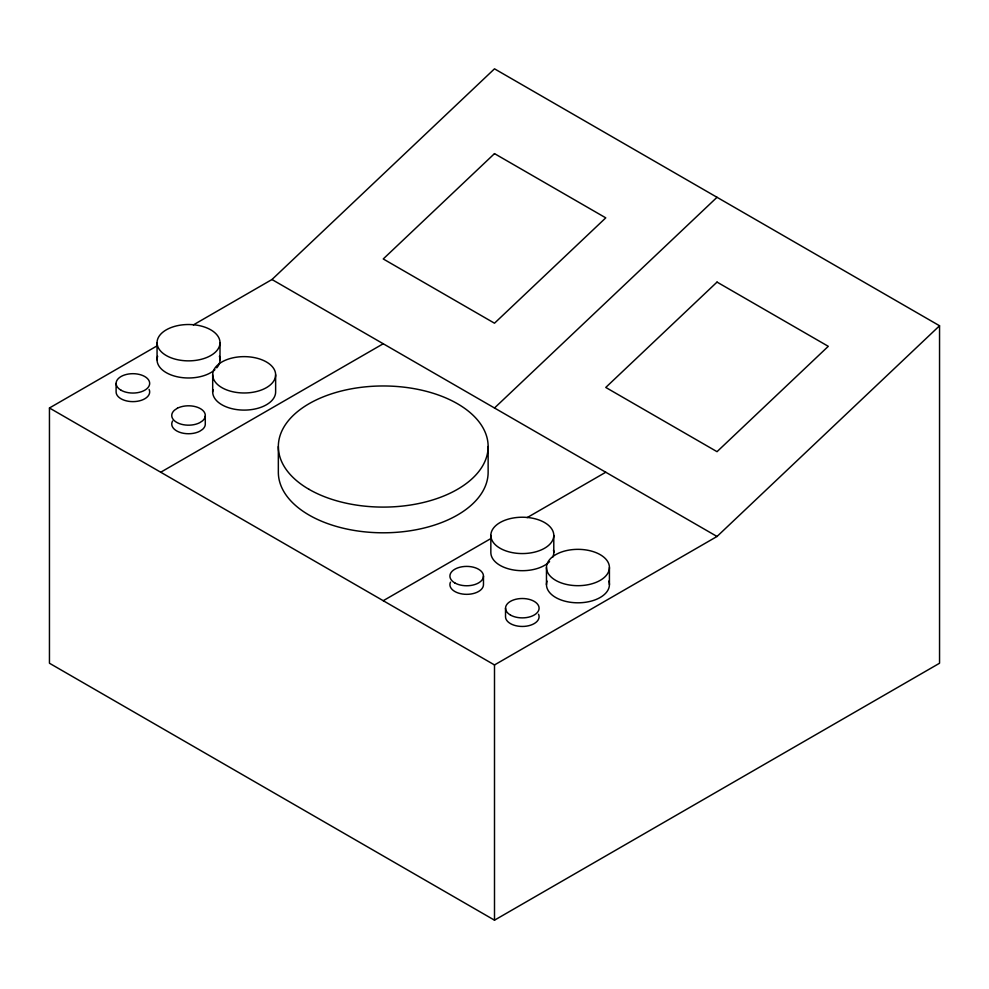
<?xml version="1.0" encoding="UTF-8"?>
<svg xmlns="http://www.w3.org/2000/svg" width="989" height="989" viewBox="0 0 989 989"><rect width="100%" height="100%" fill="white"/><g stroke="black" fill="none" stroke-linecap="round" stroke-linejoin="round"><path stroke-width="1.48" d="M193.362 324.911L271.975 279.516L494.5 68.822L939.55 325.764L939.55 663.236L494.5 920.178L49.45 663.236L49.45 407.987L157.387 345.68M494.5 407.987L717.025 197.293M49.45 407.987L494.5 664.942L717.025 536.471L939.55 325.764M160.713 472.235L383.238 343.752M383.238 600.706L491.174 538.387M527.149 517.618L605.763 472.235M271.975 279.516L717.025 536.471M609.422 567.513A31.475 18.173 0 0 1 562.209 583.25A31.475 18.173 0 0 1 562.209 551.775A31.475 18.173 0 0 1 609.422 567.513L609.422 584.647M553.791 535.395A31.475 18.173 0 0 1 506.578 551.133A31.475 18.173 0 0 1 506.578 519.658A31.475 18.173 0 0 1 553.791 535.395L553.791 552.53M546.472 567.513L546.472 584.647M505.527 608.198L505.527 616.765A16.788 9.692 0 0 0 524.504 626.371A16.788 9.692 0 0 0 538.523 614.256M494.5 664.942L494.5 920.178M490.841 535.395L490.841 552.53A31.475 18.173 0 0 0 514.169 570.072A31.475 18.173 0 0 0 549.575 561.616M488.133 446.534L488.133 472.235A104.896 60.564 0 0 1 383.238 532.799A104.896 60.564 0 0 1 278.342 472.235L278.342 446.534M483.473 576.08L483.473 584.647A16.788 9.692 0 0 1 464.496 594.253A16.788 9.692 0 0 1 450.477 582.138M275.634 374.806A31.475 18.173 0 0 1 228.422 390.544A31.475 18.173 0 0 1 228.422 359.069A31.475 18.173 0 0 1 275.634 374.806L275.634 391.928A31.475 18.173 0 0 1 242.107 410.064A31.475 18.173 0 0 1 212.956 389.567M220.003 342.689A31.475 18.173 0 0 1 172.791 358.426A31.475 18.173 0 0 1 172.791 326.951A31.475 18.173 0 0 1 220.003 342.689L220.003 359.811M212.684 374.806L212.684 391.928M205.279 416.072L205.279 424.627A16.788 9.692 0 0 1 202.535 429.387L199.667 431.303A16.788 9.692 0 0 1 179.281 432.144A16.788 9.692 0 0 1 172.605 420.993M157.053 342.689L157.053 359.811M116.109 383.373L116.109 391.928A16.788 9.692 0 0 0 135.085 401.546A16.788 9.692 0 0 0 149.104 389.431M553.519 550.156A31.475 18.173 0 0 1 552.715 557.227M608.816 581.099A31.475 18.173 0 0 1 577.947 602.808A31.475 18.173 0 0 1 547.078 581.099M219.397 356.263A31.475 18.173 0 0 1 216.752 367.859M214.922 369.701A31.475 18.173 0 0 1 176.672 376.648A31.475 18.173 0 0 1 157.659 356.263M494.5 153.616L383.238 258.957L494.5 323.205L605.763 217.852L494.5 153.616M717.025 282.088L605.763 387.441L717.025 451.676L828.288 346.323L717.025 282.088M177.39 408.234L174.521 410.151A16.788 9.692 0 0 0 177.525 422.81A16.788 9.692 0 0 0 199.667 422.736L202.535 420.832A16.788 9.692 0 0 0 199.531 408.173A16.788 9.692 0 0 0 177.39 408.234M309.062 489.357A104.896 60.564 0 0 0 484.561 462.209A104.896 60.564 0 0 0 356.089 388.034A104.896 60.564 0 0 0 309.062 489.357M121.029 390.222A16.788 9.692 0 0 0 149.104 385.883A16.788 9.692 0 0 0 128.558 374.015A16.788 9.692 0 0 0 121.029 390.222M454.816 582.929A16.788 9.692 0 0 0 482.892 578.59A16.788 9.692 0 0 0 462.345 566.722A16.788 9.692 0 0 0 454.816 582.929M510.448 615.047A16.788 9.692 0 0 0 538.523 610.707A16.788 9.692 0 0 0 517.976 598.84A16.788 9.692 0 0 0 510.448 615.047"/></g></svg>
